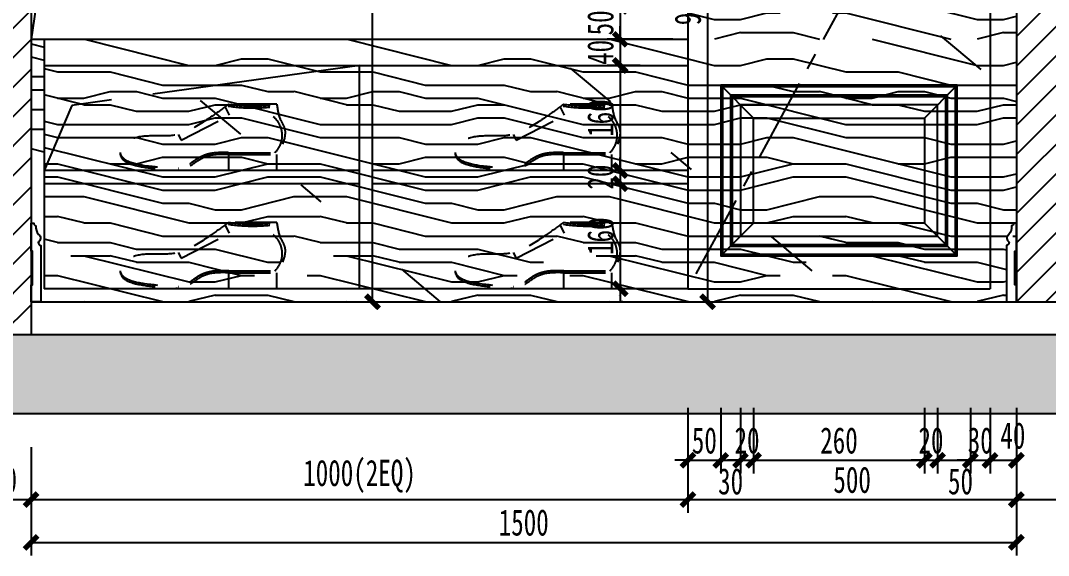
# Model space of a CAD drawing. Header units: millimetres. Extents: x 3111864 to 3154170, y -3068724 to -3044687.
# Drawn here: x 3129620 to 3131185, y -3051165 to -3050350 of the extents above; entities that cross this region are included whole.
import ezdxf

# ---------------------------------------------------------------- set-up
doc = ezdxf.new("R2010")
doc.units = ezdxf.units.MM
doc.header["$LTSCALE"] = 500
doc.header["$MEASUREMENT"] = 0
doc.header["$PDMODE"] = 2
doc.linetypes.add('CENTER', pattern=[50.8, 31.75, -6.35, 6.35, -6.35])
doc.linetypes.add('DASHED', pattern=[19.05, 12.7, -6.35])
doc.layers.get('0').update_dxf_attribs({"linetype": 'CONTINUOUS'})
doc.layers.get('DEFPOINTS').update_dxf_attribs({"linetype": 'CONTINUOUS'})
for name, color, linetype in [('A-土建墙（含管井、立管）', 6, 'CONTINUOUS'), ('D-节点尺寸', 5, 'CONTINUOUS'), ('E-立面填充', 250, 'CONTINUOUS'), ('E-立面活动家具', 22, 'DASHED'), ('E-立面轮廓线', 4, 'CONTINUOUS'), ('E-立面造型线', 3, 'CONTINUOUS'), ('W-尺寸', 5, 'CONTINUOUS')]:
    doc.layers.add(name, color=color, linetype=linetype)
doc.styles.add('DIM', font='SimSun.ttf', dxfattribs={"width": 0.7})
doc.dimstyles.new('11', dxfattribs={"dimtxt": 2, "dimasz": 1, "dimexe": 1, "dimexo": 1, "dimgap": 0.5, "dimtad": 1, "dimdec": 0, "dimzin": 0, "dimdsep": 46, "dimtxsty": 'DIM', "dimblk": 'ARCHTICK', "dimcen": 0, "dimclrd": 5, "dimclre": 5, "dimclrt": 35, "dimadec": 0, "dimazin": 0, "dimtfac": 0.5, "dimtdec": 0, "dimtix": 1, "dimtmove": 2, "dimatfit": 2, "dimldrblk": 'A', "dimfxl": 0, "dimtolj": 1, "dimtzin": 0, "dimlwd": -1, "dimlwe": -1, "dimarcsym": 0})
doc.dimstyles.new('20', dxfattribs={"dimscale": 20, "dimtxt": 2, "dimasz": 1, "dimexe": 1, "dimexo": 1, "dimgap": 0.5, "dimtad": 1, "dimdec": 0, "dimzin": 0, "dimdsep": 46, "dimtxsty": 'DIM', "dimblk": 'ARCHTICK', "dimcen": 0, "dimclrd": 5, "dimclre": 5, "dimclrt": 35, "dimadec": 0, "dimazin": 0, "dimtfac": 0.5, "dimtdec": 0, "dimtix": 1, "dimtmove": 2, "dimatfit": 2, "dimldrblk": 'A', "dimfxl": 0, "dimtolj": 1, "dimtzin": 0, "dimlwd": -1, "dimlwe": -1, "dimarcsym": 0})

# ---------------------------------------------------------------- blocks, each defined once
blk = doc.blocks.new('dfdfdhh')
at = {"layer": 'E-立面活动家具', "ltscale": 0.01}
for p, q in [((169384.3, -129033.6), (169310.8, -129033.6)), ((169311.2, -129107.5), (169381.3, -129107.6))]:
    blk.add_line(p, q, dxfattribs=at)
blk.add_lwpolyline([(169233.9, -129079.6), (169238.5, -129088.4), (169312.5, -129050.1), (169305.8, -129037.3)], dxfattribs=at)
blk.add_lwpolyline([(169311.1, -129134.7), (169311.1, -129110.4), (169384, -129110.4), (169384, -129134.7)], close=True, dxfattribs=at)
for centre, radius, start, end in [((169347.6, -128792), 247.3, 261.3395, 278.6605), ((169347.6, -128792), 244.3, 261.3395, 278.6605), ((169356, -129081.2), 36.6, 313.8118, 51.2985)]:
    blk.add_arc(centre, radius, start, end, dxfattribs=at)
for points, knots in [([(169310.8, -129033.6), (169302.5, -129039.8), (169289.9, -129049.3), (169264, -129066.7), (169226.1, -129088.4), (169182.4, -129077.9), (169156.9, -129089.6), (169148.5, -129095.2), (169146.7, -129102.1), (169142.5, -129124.1), (169194.2, -129132.1), (169222.6, -129133.5), (169234.9, -129134.2)], [0, 0, 0, 0, 31.711828, 48.79331, 96.806468, 160.998217, 174.056652, 183.591903, 190.509155, 195.275326, 250.828637, 292.604358, 292.604358, 292.604358, 292.604358]), ([(169384.3, -129033.6), (169385.5, -129042), (169387.4, -129055.2), (169397.9, -129071), (169396, -129090.9), (169388.6, -129102.9), (169384, -129110.4)], [0, 0, 0, 0, 25.789808, 40.639212, 56.626566, 83.82447, 83.82447, 83.82447, 83.82447]), ([(169145.8, -129108.1), (169148.7, -129122.2), (169195.1, -129129.2), (169222.4, -129130.6), (169234.6, -129131.3)], [199.373676, 199.373676, 199.373676, 199.373676, 250.828637, 292.604358, 292.604358, 292.604358, 292.604358]), ([(169311.2, -129107.5), (169308.5, -129107.4), (169305.9, -129107.4), (169298.3, -129107.3), (169293.5, -129107.4), (169286.3, -129108.2), (169284, -129108.6), (169279.6, -129109.6), (169277.5, -129110.1), (169273.5, -129111.5), (169271.6, -129112.3), (169264.7, -129115.7), (169260.1, -129118.8), (169254.6, -129122.8), (169253.6, -129123.6), (169251.6, -129125), (169250.7, -129125.7), (169248.7, -129127.1), (169247.7, -129127.7), (169245.9, -129128.7), (169245, -129129.1), (169243.4, -129129.8), (169242.7, -129130), (169241.2, -129130.4), (169240.4, -129130.6), (169238, -129130.9), (169236.3, -129131.1), (169234.6, -129131.3)], [0, 0, 0, 0, 7.954306, 7.954306, 22.333194, 22.333194, 29.512466, 29.512466, 35.781551, 35.781551, 42.050637, 42.050637, 58.414237, 58.414237, 62.14941, 62.14941, 65.884584, 65.884584, 69.784306, 69.784306, 73.180599, 73.180599, 75.971611, 75.971611, 78.762623, 78.762623, 84.07225, 84.07225, 84.07225, 84.07225]), ([(169311.1, -129110.4), (169299.3, -129110.1), (169279.7, -129109.6), (169258.9, -129122.8), (169246.3, -129133.1), (169238, -129133.9), (169234.9, -129134.2)], [0, 0, 0, 0, 35.415946, 58.703813, 74.57991, 84.07225, 84.07225, 84.07225, 84.07225])]:
    blk.add_open_spline(points, degree=3, knots=knots, dxfattribs=at)
blk = doc.blocks.new('_ArchTick')
at = {"color": 0, "linetype": 'ByBlock', "const_width": 0.4}
blk.add_lwpolyline([(-0.5, -0.5), (0.5, 0.5)], dxfattribs=at)
blk = doc.blocks.new('*D908')
at = {"layer": 'DEFPOINTS', "color": 0, "ltscale": 0.15}
for p in [(3131693.4, -3049058.5), (3131023, -3050758.5), (3131897.9, -3050758.5)]:
    blk.add_point(p, dxfattribs=at)
at = {"layer": 'W-尺寸', "color": 5, "ltscale": 0.15}
for p, q in [((3131817.9, -3049058.5), (3131917.9, -3049058.5)), ((3131897.9, -3049058.5), (3131897.9, -3050758.5)), ((3131817.9, -3050758.5), (3131917.9, -3050758.5))]:
    blk.add_line(p, q, dxfattribs=at)
at = {"layer": 'W-尺寸', "color": 5, "ltscale": 0.15, "xscale": 20, "yscale": 20, "zscale": 20}
for p, rotation in [((3131897.9, -3049058.5), 90), ((3131897.9, -3050758.5), 270)]:
    blk.add_blockref('_ArchTick', p, dxfattribs=dict(at, rotation=rotation))
at = {"layer": 'W-尺寸', "color": 35, "ltscale": 0.15, "insert": (3131867.9, -3049908.5), "char_height": 40, "attachment_point": 5, "rotation": 90, "style": 'DIM'}
blk.add_mtext('\\A1;1700', dxfattribs=at)
blk = doc.blocks.new('A')
for p, q in [((-1.435, 1.148), (-1.09, 1.437)), ((-1.435, 1.148), (-0.369, 0)), ((-1.09, 1.437), (0, 0)), ((-0.369, 0), (-2.127, 0)), ((-1.435, -1.148), (-0.369, 0)), ((-1.09, -1.437), (0, 0)), ((-1.435, -1.148), (-1.09, -1.437))]:
    blk.add_line(p, q)
for points in [[(-1.435, 1.148), (-1.09, 1.437), (-0.369, 0), (0, 0)], [(-1.435, -1.148), (-1.09, -1.437), (-0.369, 0), (0, 0)]]:
    blk.add_solid(points)
blk = doc.blocks.new('*D912')
at = {"layer": 'DEFPOINTS', "color": 0, "ltscale": 0.15}
for p in [(3129536.5, -3050489.9), (3129636.5, -3050489.9), (3129636.5, -3051079.9)]:
    blk.add_point(p, dxfattribs=at)
at = {"layer": 'W-尺寸', "color": 5, "ltscale": 0.15}
for p, q in [((3129536.5, -3050999.9), (3129536.5, -3051099.9)), ((3129636.5, -3050999.9), (3129636.5, -3051099.9)), ((3129536.5, -3051079.9), (3129636.5, -3051079.9))]:
    blk.add_line(p, q, dxfattribs=at)
at = {"layer": 'W-尺寸', "color": 5, "ltscale": 0.15, "xscale": 20, "yscale": 20, "zscale": 20, "rotation": 180}
blk.add_blockref('_ArchTick', (3129536.5, -3051079.9), dxfattribs=at)
at = {"layer": 'W-尺寸', "color": 5, "ltscale": 0.15, "xscale": 20, "yscale": 20, "zscale": 20}
blk.add_blockref('_ArchTick', (3129636.5, -3051079.9), dxfattribs=at)
at = {"layer": 'W-尺寸', "color": 35, "ltscale": 0.15, "insert": (3129586.5, -3051049.9), "char_height": 40, "attachment_point": 5, "style": 'DIM'}
blk.add_mtext('\\A1;100', dxfattribs=at)
blk = doc.blocks.new('*D913')
at = {"layer": 'DEFPOINTS', "color": 0, "ltscale": 0.15}
for p in [(3129636.5, -3050489.9), (3130636.5, -3050589.9), (3130636.5, -3051079.9)]:
    blk.add_point(p, dxfattribs=at)
at = {"layer": 'W-尺寸', "color": 5, "ltscale": 0.15}
for p, q in [((3129636.5, -3050999.9), (3129636.5, -3051099.9)), ((3130636.5, -3050999.9), (3130636.5, -3051099.9)), ((3129636.5, -3051079.9), (3130636.5, -3051079.9))]:
    blk.add_line(p, q, dxfattribs=at)
at = {"layer": 'W-尺寸', "color": 5, "ltscale": 0.15, "xscale": 20, "yscale": 20, "zscale": 20, "rotation": 180}
blk.add_blockref('_ArchTick', (3129636.5, -3051079.9), dxfattribs=at)
at = {"layer": 'W-尺寸', "color": 5, "ltscale": 0.15, "xscale": 20, "yscale": 20, "zscale": 20}
blk.add_blockref('_ArchTick', (3130636.5, -3051079.9), dxfattribs=at)
at = {"layer": 'W-尺寸', "color": 35, "ltscale": 0.15, "insert": (3130136.5, -3051044.5), "char_height": 40, "attachment_point": 5, "style": 'DIM'}
blk.add_mtext('\\A1;1000(2EQ)', dxfattribs=at)
blk = doc.blocks.new('*D914')
at = {"layer": 'DEFPOINTS', "color": 0, "ltscale": 0.15}
for p in [(3131136.5, -3050489.9), (3130636.5, -3050589.9), (3131136.5, -3051079.9)]:
    blk.add_point(p, dxfattribs=at)
at = {"layer": 'W-尺寸', "color": 5, "ltscale": 0.15}
for p, q in [((3130636.5, -3050999.9), (3130636.5, -3051099.9)), ((3131136.5, -3050999.9), (3131136.5, -3051099.9)), ((3130636.5, -3051079.9), (3131136.5, -3051079.9))]:
    blk.add_line(p, q, dxfattribs=at)
at = {"layer": 'W-尺寸', "color": 5, "ltscale": 0.15, "xscale": 20, "yscale": 20, "zscale": 20, "rotation": 180}
blk.add_blockref('_ArchTick', (3130636.5, -3051079.9), dxfattribs=at)
at = {"layer": 'W-尺寸', "color": 5, "ltscale": 0.15, "xscale": 20, "yscale": 20, "zscale": 20}
blk.add_blockref('_ArchTick', (3131136.5, -3051079.9), dxfattribs=at)
at = {"layer": 'W-尺寸', "color": 35, "ltscale": 0.15, "insert": (3130886.5, -3051049.9), "char_height": 40, "attachment_point": 5, "style": 'DIM'}
blk.add_mtext('\\A1;500', dxfattribs=at)
blk = doc.blocks.new('*D915')
at = {"layer": 'DEFPOINTS', "color": 0, "ltscale": 0.15}
for p in [(3131136.5, -3050489.9), (3131536.5, -3050609.9), (3131536.5, -3051079.9)]:
    blk.add_point(p, dxfattribs=at)
at = {"layer": 'W-尺寸', "color": 5, "ltscale": 0.15}
for p, q in [((3131136.5, -3050999.9), (3131136.5, -3051099.9)), ((3131536.5, -3050999.9), (3131536.5, -3051099.9)), ((3131136.5, -3051079.9), (3131536.5, -3051079.9))]:
    blk.add_line(p, q, dxfattribs=at)
at = {"layer": 'W-尺寸', "color": 5, "ltscale": 0.15, "xscale": 20, "yscale": 20, "zscale": 20, "rotation": 180}
blk.add_blockref('_ArchTick', (3131136.5, -3051079.9), dxfattribs=at)
at = {"layer": 'W-尺寸', "color": 5, "ltscale": 0.15, "xscale": 20, "yscale": 20, "zscale": 20}
blk.add_blockref('_ArchTick', (3131536.5, -3051079.9), dxfattribs=at)
at = {"layer": 'W-尺寸', "color": 35, "ltscale": 0.15, "insert": (3131336.5, -3051049.9), "char_height": 40, "attachment_point": 5, "style": 'DIM'}
blk.add_mtext('\\A1;400', dxfattribs=at)
blk = doc.blocks.new('*D917')
at = {"layer": 'DEFPOINTS', "color": 0, "ltscale": 0.15}
for p in [(3129636.5, -3051072.6), (3131136.5, -3051072.6), (3131136.5, -3051145)]:
    blk.add_point(p, dxfattribs=at)
at = {"layer": 'W-尺寸', "color": 5, "ltscale": 0.15}
for p, q in [((3129636.5, -3051092.6), (3129636.5, -3051165)), ((3131136.5, -3051092.6), (3131136.5, -3051165)), ((3129636.5, -3051145), (3131136.5, -3051145))]:
    blk.add_line(p, q, dxfattribs=at)
at = {"layer": 'W-尺寸', "color": 5, "ltscale": 0.15, "xscale": 20, "yscale": 20, "zscale": 20, "rotation": 180}
blk.add_blockref('_ArchTick', (3129636.5, -3051145), dxfattribs=at)
at = {"layer": 'W-尺寸', "color": 5, "ltscale": 0.15, "xscale": 20, "yscale": 20, "zscale": 20}
blk.add_blockref('_ArchTick', (3131136.5, -3051145), dxfattribs=at)
at = {"layer": 'W-尺寸', "color": 35, "ltscale": 0.15, "insert": (3130386.5, -3051115), "char_height": 40, "attachment_point": 5, "style": 'DIM'}
blk.add_mtext('\\A1;1500', dxfattribs=at)
blk = doc.blocks.new('*D991')
at = {"layer": 'D-节点尺寸', "color": 5, "ltscale": 0.15}
for p, q in [((3130533.4, -3050328.5), (3130533.4, -3050308.5)), ((3130613.4, -3050328.5), (3130513.4, -3050328.5)), ((3130533.4, -3050328.5), (3130533.4, -3050378.5)), ((3130613.4, -3050378.5), (3130513.4, -3050378.5)), ((3130533.4, -3050378.5), (3130533.4, -3050398.5))]:
    blk.add_line(p, q, dxfattribs=at)
at = {"layer": 'DEFPOINTS', "color": 0, "ltscale": 0.15}
for p in [(3130686.5, -3050328.5), (3130533.4, -3050378.5), (3130636.5, -3050378.5)]:
    blk.add_point(p, dxfattribs=at)
at = {"layer": 'D-节点尺寸', "color": 5, "ltscale": 0.15, "xscale": 20, "yscale": 20, "zscale": 20}
for p, rotation in [((3130533.4, -3050328.5), 270), ((3130533.4, -3050378.5), 90)]:
    blk.add_blockref('_ArchTick', p, dxfattribs=dict(at, rotation=rotation))
at = {"layer": 'D-节点尺寸', "color": 35, "ltscale": 0.15, "insert": (3130503.4, -3050353.5), "char_height": 40, "attachment_point": 5, "rotation": 90, "style": 'DIM'}
blk.add_mtext('\\A1;50', dxfattribs=at)
blk = doc.blocks.new('*D919')
at = {"layer": 'D-节点尺寸', "color": 5, "ltscale": 0.15}
for p, q in [((3130996.5, -3050940), (3130996.5, -3051040)), ((3131016.5, -3050940), (3131016.5, -3051040)), ((3130996.5, -3051020), (3130976.5, -3051020)), ((3130996.5, -3051020), (3131016.5, -3051020)), ((3131016.5, -3051020), (3131036.5, -3051020))]:
    blk.add_line(p, q, dxfattribs=at)
at = {"layer": 'DEFPOINTS', "color": 0, "ltscale": 0.15}
for p in [(3130996.5, -3050685.5), (3131016.5, -3050705.5), (3131016.5, -3051020)]:
    blk.add_point(p, dxfattribs=at)
at = {"layer": 'D-节点尺寸', "color": 5, "ltscale": 0.15, "xscale": 20, "yscale": 20, "zscale": 20}
blk.add_blockref('_ArchTick', (3130996.5, -3051020), dxfattribs=at)
at = {"layer": 'D-节点尺寸', "color": 5, "ltscale": 0.15, "xscale": 20, "yscale": 20, "zscale": 20, "rotation": 180}
blk.add_blockref('_ArchTick', (3131016.5, -3051020), dxfattribs=at)
at = {"layer": 'D-节点尺寸', "color": 35, "ltscale": 0.15, "insert": (3131006.5, -3050990), "char_height": 40, "attachment_point": 5, "style": 'DIM'}
blk.add_mtext('\\A1;20', dxfattribs=at)
blk = doc.blocks.new('*D920')
at = {"layer": 'D-节点尺寸', "color": 5, "ltscale": 0.15}
for p, q in [((3131016.5, -3050940), (3131016.5, -3051040)), ((3131066.5, -3050940), (3131066.5, -3051040)), ((3131016.5, -3051020), (3131066.5, -3051020))]:
    blk.add_line(p, q, dxfattribs=at)
at = {"layer": 'DEFPOINTS', "color": 0, "ltscale": 0.15}
for p in [(3131016.5, -3050705.5), (3131066.5, -3050735.5), (3131066.5, -3051020)]:
    blk.add_point(p, dxfattribs=at)
at = {"layer": 'D-节点尺寸', "color": 5, "ltscale": 0.15, "xscale": 20, "yscale": 20, "zscale": 20, "rotation": 180}
blk.add_blockref('_ArchTick', (3131016.5, -3051020), dxfattribs=at)
at = {"layer": 'D-节点尺寸', "color": 5, "ltscale": 0.15, "xscale": 20, "yscale": 20, "zscale": 20}
blk.add_blockref('_ArchTick', (3131066.5, -3051020), dxfattribs=at)
at = {"layer": 'D-节点尺寸', "color": 35, "ltscale": 0.15, "insert": (3131051.5, -3051052.2), "char_height": 40, "attachment_point": 5, "style": 'DIM'}
blk.add_mtext('\\A1;50', dxfattribs=at)
blk = doc.blocks.new('*D921')
at = {"layer": 'D-节点尺寸', "color": 5, "ltscale": 0.15}
for p, q in [((3131066.5, -3050940), (3131066.5, -3051040)), ((3131096.5, -3050940), (3131096.5, -3051040)), ((3131066.5, -3051020), (3131046.5, -3051020)), ((3131066.5, -3051020), (3131096.5, -3051020)), ((3131096.5, -3051020), (3131116.5, -3051020))]:
    blk.add_line(p, q, dxfattribs=at)
at = {"layer": 'DEFPOINTS', "color": 0, "ltscale": 0.15}
for p in [(3131066.5, -3050708.5), (3131096.5, -3050758.5), (3131096.5, -3051020)]:
    blk.add_point(p, dxfattribs=at)
at = {"layer": 'D-节点尺寸', "color": 5, "ltscale": 0.15, "xscale": 20, "yscale": 20, "zscale": 20}
blk.add_blockref('_ArchTick', (3131066.5, -3051020), dxfattribs=at)
at = {"layer": 'D-节点尺寸', "color": 5, "ltscale": 0.15, "xscale": 20, "yscale": 20, "zscale": 20, "rotation": 180}
blk.add_blockref('_ArchTick', (3131096.5, -3051020), dxfattribs=at)
at = {"layer": 'D-节点尺寸', "color": 35, "ltscale": 0.15, "insert": (3131081.5, -3050990), "char_height": 40, "attachment_point": 5, "style": 'DIM'}
blk.add_mtext('\\A1;30', dxfattribs=at)
blk = doc.blocks.new('*D922')
at = {"layer": 'D-节点尺寸', "color": 5, "ltscale": 0.15}
for p, q in [((3131096.5, -3050940), (3131096.5, -3051040)), ((3131136.5, -3050940), (3131136.5, -3051040)), ((3131096.5, -3051020), (3131136.5, -3051020))]:
    blk.add_line(p, q, dxfattribs=at)
at = {"layer": 'DEFPOINTS', "color": 0, "ltscale": 0.15}
for p in [(3131136.5, -3050685.5), (3131096.5, -3050758.5), (3131136.5, -3051020)]:
    blk.add_point(p, dxfattribs=at)
at = {"layer": 'D-节点尺寸', "color": 5, "ltscale": 0.15, "xscale": 20, "yscale": 20, "zscale": 20, "rotation": 180}
blk.add_blockref('_ArchTick', (3131096.5, -3051020), dxfattribs=at)
at = {"layer": 'D-节点尺寸', "color": 5, "ltscale": 0.15, "xscale": 20, "yscale": 20, "zscale": 20}
blk.add_blockref('_ArchTick', (3131136.5, -3051020), dxfattribs=at)
at = {"layer": 'D-节点尺寸', "color": 35, "ltscale": 0.15, "insert": (3131131.2, -3050982.5), "char_height": 40, "attachment_point": 5, "style": 'DIM'}
blk.add_mtext('\\A1;40', dxfattribs=at)
blk = doc.blocks.new('*D1048')
at = {"layer": 'D-节点尺寸', "color": 5, "ltscale": 0.15}
for p, q in [((3130533.4, -3050378.5), (3130533.4, -3050358.5)), ((3130563.6, -3050378.5), (3130513.4, -3050378.5)), ((3130533.4, -3050378.5), (3130533.4, -3050418.5)), ((3130563.6, -3050418.5), (3130513.4, -3050418.5)), ((3130533.4, -3050418.5), (3130533.4, -3050438.5))]:
    blk.add_line(p, q, dxfattribs=at)
at = {"layer": 'DEFPOINTS', "color": 0, "ltscale": 0.15}
for p in [(3130583.6, -3050378.5), (3130533.4, -3050418.5), (3130583.6, -3050418.5)]:
    blk.add_point(p, dxfattribs=at)
at = {"layer": 'D-节点尺寸', "color": 5, "ltscale": 0.15, "xscale": 20, "yscale": 20, "zscale": 20}
for p, rotation in [((3130533.4, -3050378.5), 270), ((3130533.4, -3050418.5), 90)]:
    blk.add_blockref('_ArchTick', p, dxfattribs=dict(at, rotation=rotation))
at = {"layer": 'D-节点尺寸', "color": 35, "ltscale": 0.15, "insert": (3130503.4, -3050398.5), "char_height": 40, "attachment_point": 5, "rotation": 90, "style": 'DIM'}
blk.add_mtext('\\A1;40', dxfattribs=at)
blk = doc.blocks.new('*D1049')
at = {"layer": 'D-节点尺寸', "color": 5, "ltscale": 0.15}
for p, q in [((3130563.6, -3050418.5), (3130513.4, -3050418.5)), ((3130533.4, -3050418.5), (3130533.4, -3050578.5)), ((3130578.3, -3050578.5), (3130513.4, -3050578.5))]:
    blk.add_line(p, q, dxfattribs=at)
at = {"layer": 'DEFPOINTS', "color": 0, "ltscale": 0.15}
for p in [(3130583.6, -3050418.5), (3130533.4, -3050578.5), (3130598.3, -3050578.5)]:
    blk.add_point(p, dxfattribs=at)
at = {"layer": 'D-节点尺寸', "color": 5, "ltscale": 0.15, "xscale": 20, "yscale": 20, "zscale": 20}
for p, rotation in [((3130533.4, -3050418.5), 90), ((3130533.4, -3050578.5), 270)]:
    blk.add_blockref('_ArchTick', p, dxfattribs=dict(at, rotation=rotation))
at = {"layer": 'D-节点尺寸', "color": 35, "ltscale": 0.15, "insert": (3130503.4, -3050498.5), "char_height": 40, "attachment_point": 5, "rotation": 90, "style": 'DIM'}
blk.add_mtext('\\A1;160', dxfattribs=at)
blk = doc.blocks.new('*D1050')
at = {"layer": 'D-节点尺寸', "color": 5, "ltscale": 0.15}
for p, q in [((3130533.4, -3050578.5), (3130533.4, -3050558.5)), ((3130578.3, -3050578.5), (3130513.4, -3050578.5)), ((3130533.4, -3050578.5), (3130533.4, -3050598.5)), ((3130573.1, -3050598.5), (3130513.4, -3050598.5)), ((3130533.4, -3050598.5), (3130533.4, -3050618.5))]:
    blk.add_line(p, q, dxfattribs=at)
at = {"layer": 'DEFPOINTS', "color": 0, "ltscale": 0.15}
for p in [(3130598.3, -3050578.5), (3130533.4, -3050598.5), (3130593.1, -3050598.5)]:
    blk.add_point(p, dxfattribs=at)
at = {"layer": 'D-节点尺寸', "color": 5, "ltscale": 0.15, "xscale": 20, "yscale": 20, "zscale": 20}
for p, rotation in [((3130533.4, -3050578.5), 270), ((3130533.4, -3050598.5), 90)]:
    blk.add_blockref('_ArchTick', p, dxfattribs=dict(at, rotation=rotation))
at = {"layer": 'D-节点尺寸', "color": 35, "ltscale": 0.15, "insert": (3130503.4, -3050588.5), "char_height": 40, "attachment_point": 5, "rotation": 90, "style": 'DIM'}
blk.add_mtext('\\A1;20', dxfattribs=at)
blk = doc.blocks.new('*D1051')
at = {"layer": 'D-节点尺寸', "color": 5, "ltscale": 0.15}
for p, q in [((3130573.1, -3050598.5), (3130513.4, -3050598.5)), ((3130533.4, -3050598.5), (3130533.4, -3050758.5)), ((3130574, -3050758.5), (3130513.4, -3050758.5))]:
    blk.add_line(p, q, dxfattribs=at)
at = {"layer": 'DEFPOINTS', "color": 0, "ltscale": 0.15}
for p in [(3130593.1, -3050598.5), (3130533.4, -3050758.5), (3130594, -3050758.5)]:
    blk.add_point(p, dxfattribs=at)
at = {"layer": 'D-节点尺寸', "color": 5, "ltscale": 0.15, "xscale": 20, "yscale": 20, "zscale": 20}
for p, rotation in [((3130533.4, -3050598.5), 90), ((3130533.4, -3050758.5), 270)]:
    blk.add_blockref('_ArchTick', p, dxfattribs=dict(at, rotation=rotation))
at = {"layer": 'D-节点尺寸', "color": 35, "ltscale": 0.15, "insert": (3130503.4, -3050678.5), "char_height": 40, "attachment_point": 5, "rotation": 90, "style": 'DIM'}
blk.add_mtext('\\A1;160', dxfattribs=at)
blk = doc.blocks.new('*D1052')
at = {"color": 5, "ltscale": 0.05}
for p, q in [((3130537.4, -3050758.5), (3130532.4, -3050758.5)), ((3130533.4, -3050758.5), (3130533.4, -3050778.5)), ((3130537.4, -3050778.5), (3130532.4, -3050778.5))]:
    blk.add_line(p, q, dxfattribs=at)
at = {"layer": 'DEFPOINTS', "color": 0, "ltscale": 0.05}
for p in [(3130594, -3050758.5), (3130533.4, -3050778.5), (3130586.5, -3050778.5)]:
    blk.add_point(p, dxfattribs=at)
at = {"color": 5, "ltscale": 0.05}
for p, rotation in [((3130533.4, -3050758.5), 90), ((3130533.4, -3050778.5), 270)]:
    blk.add_blockref('_ArchTick', p, dxfattribs=dict(at, rotation=rotation))
at = {"color": 35, "ltscale": 0.05, "insert": (3130531.9, -3050768.5), "char_height": 2, "attachment_point": 5, "rotation": 90, "style": 'DIM'}
blk.add_mtext('\\A1;20', dxfattribs=at)
blk = doc.blocks.new('*D1054')
at = {"layer": 'D-节点尺寸', "color": 5, "ltscale": 0.15}
for p, q in [((3130666.5, -3049878.5), (3130686.5, -3049878.5)), ((3130666.5, -3049878.5), (3130666.5, -3050778.5)), ((3130666.5, -3050778.5), (3130686.5, -3050778.5))]:
    blk.add_line(p, q, dxfattribs=at)
at = {"layer": 'DEFPOINTS', "color": 0, "ltscale": 0.15}
for p in [(3130660.7, -3049878.5), (3130660.7, -3050778.5), (3130666.5, -3050778.5)]:
    blk.add_point(p, dxfattribs=at)
at = {"layer": 'D-节点尺寸', "color": 5, "ltscale": 0.15, "xscale": 20, "yscale": 20, "zscale": 20}
for p, rotation in [((3130666.5, -3049878.5), 90), ((3130666.5, -3050778.5), 270)]:
    blk.add_blockref('_ArchTick', p, dxfattribs=dict(at, rotation=rotation))
at = {"layer": 'D-节点尺寸', "color": 35, "ltscale": 0.15, "insert": (3130636.5, -3050328.5), "char_height": 40, "attachment_point": 5, "rotation": 90, "style": 'DIM'}
blk.add_mtext('\\A1;900', dxfattribs=at)
blk = doc.blocks.new('*D1055')
at = {"layer": 'DEFPOINTS', "color": 0, "ltscale": 0.15}
for p in [(3131023, -3050758.5), (3131023, -3050778.5), (3131897.9, -3050778.5)]:
    blk.add_point(p, dxfattribs=at)
at = {"layer": 'W-尺寸', "color": 5, "ltscale": 0.15}
for p, q in [((3131897.9, -3050758.5), (3131897.9, -3050738.5)), ((3131817.9, -3050758.5), (3131917.9, -3050758.5)), ((3131897.9, -3050758.5), (3131897.9, -3050778.5)), ((3131817.9, -3050778.5), (3131917.9, -3050778.5)), ((3131897.9, -3050778.5), (3131897.9, -3050798.5))]:
    blk.add_line(p, q, dxfattribs=at)
at = {"layer": 'W-尺寸', "color": 5, "ltscale": 0.15, "xscale": 20, "yscale": 20, "zscale": 20}
for p, rotation in [((3131897.9, -3050758.5), 270), ((3131897.9, -3050778.5), 90)]:
    blk.add_blockref('_ArchTick', p, dxfattribs=dict(at, rotation=rotation))
at = {"layer": 'W-尺寸', "color": 35, "ltscale": 0.15, "insert": (3131867.9, -3050768.5), "char_height": 40, "attachment_point": 5, "rotation": 90, "style": 'DIM'}
blk.add_mtext('\\A1;20', dxfattribs=at)
blk = doc.blocks.new('*D1083')
at = {"layer": 'DEFPOINTS', "color": 0, "ltscale": 100}
for p in [(3130636.5, -3050637.8), (3130686.5, -3050637.8), (3130686.5, -3051020)]:
    blk.add_point(p, dxfattribs=at)
at = {"layer": 'W-尺寸', "color": 5, "ltscale": 100}
for p, q in [((3130636.5, -3050940), (3130636.5, -3051040)), ((3130686.5, -3050940), (3130686.5, -3051040)), ((3130636.5, -3051020), (3130616.5, -3051020)), ((3130636.5, -3051020), (3130686.5, -3051020)), ((3130686.5, -3051020), (3130706.5, -3051020))]:
    blk.add_line(p, q, dxfattribs=at)
at = {"layer": 'W-尺寸', "color": 5, "ltscale": 100, "xscale": 20, "yscale": 20, "zscale": 20}
blk.add_blockref('_ArchTick', (3130636.5, -3051020), dxfattribs=at)
at = {"layer": 'W-尺寸', "color": 5, "ltscale": 100, "xscale": 20, "yscale": 20, "zscale": 20, "rotation": 180}
blk.add_blockref('_ArchTick', (3130686.5, -3051020), dxfattribs=at)
at = {"layer": 'W-尺寸', "color": 35, "ltscale": 100, "insert": (3130661.5, -3050990), "char_height": 40, "attachment_point": 5, "style": 'DIM'}
blk.add_mtext('\\A1;50', dxfattribs=at)
blk = doc.blocks.new('*D1084')
at = {"layer": 'DEFPOINTS', "color": 0, "ltscale": 100}
for p in [(3130716.5, -3050627.2), (3130686.5, -3050637.8), (3130716.5, -3051020)]:
    blk.add_point(p, dxfattribs=at)
at = {"layer": 'W-尺寸', "color": 5, "ltscale": 100}
for p, q in [((3130686.5, -3050940), (3130686.5, -3051040)), ((3130716.5, -3050940), (3130716.5, -3051040)), ((3130686.5, -3051020), (3130716.5, -3051020))]:
    blk.add_line(p, q, dxfattribs=at)
at = {"layer": 'W-尺寸', "color": 5, "ltscale": 100, "xscale": 20, "yscale": 20, "zscale": 20, "rotation": 180}
blk.add_blockref('_ArchTick', (3130686.5, -3051020), dxfattribs=at)
at = {"layer": 'W-尺寸', "color": 5, "ltscale": 100, "xscale": 20, "yscale": 20, "zscale": 20}
blk.add_blockref('_ArchTick', (3130716.5, -3051020), dxfattribs=at)
at = {"layer": 'W-尺寸', "color": 35, "ltscale": 100, "insert": (3130701.5, -3051052.3), "char_height": 40, "attachment_point": 5, "style": 'DIM'}
blk.add_mtext('\\A1;30', dxfattribs=at)
blk = doc.blocks.new('*D1085')
at = {"layer": 'DEFPOINTS', "color": 0, "ltscale": 100}
for p in [(3130716.5, -3050627.2), (3130736.5, -3050627.2), (3130736.5, -3051020)]:
    blk.add_point(p, dxfattribs=at)
at = {"layer": 'W-尺寸', "color": 5, "ltscale": 100}
for p, q in [((3130716.5, -3050940), (3130716.5, -3051040)), ((3130736.5, -3050940), (3130736.5, -3051040)), ((3130716.5, -3051020), (3130696.5, -3051020)), ((3130716.5, -3051020), (3130736.5, -3051020)), ((3130736.5, -3051020), (3130756.5, -3051020))]:
    blk.add_line(p, q, dxfattribs=at)
at = {"layer": 'W-尺寸', "color": 5, "ltscale": 100, "xscale": 20, "yscale": 20, "zscale": 20}
blk.add_blockref('_ArchTick', (3130716.5, -3051020), dxfattribs=at)
at = {"layer": 'W-尺寸', "color": 5, "ltscale": 100, "xscale": 20, "yscale": 20, "zscale": 20, "rotation": 180}
blk.add_blockref('_ArchTick', (3130736.5, -3051020), dxfattribs=at)
at = {"layer": 'W-尺寸', "color": 35, "ltscale": 100, "insert": (3130726.5, -3050990), "char_height": 40, "attachment_point": 5, "style": 'DIM'}
blk.add_mtext('\\A1;20', dxfattribs=at)
blk = doc.blocks.new('*D1086')
at = {"layer": 'DEFPOINTS', "color": 0, "ltscale": 100}
for p in [(3130736.5, -3050627.2), (3130996.5, -3050627.2), (3130996.5, -3051020)]:
    blk.add_point(p, dxfattribs=at)
at = {"layer": 'W-尺寸', "color": 5, "ltscale": 100}
for p, q in [((3130736.5, -3050940), (3130736.5, -3051040)), ((3130996.5, -3050940), (3130996.5, -3051040)), ((3130736.5, -3051020), (3130996.5, -3051020))]:
    blk.add_line(p, q, dxfattribs=at)
at = {"layer": 'W-尺寸', "color": 5, "ltscale": 100, "xscale": 20, "yscale": 20, "zscale": 20, "rotation": 180}
blk.add_blockref('_ArchTick', (3130736.5, -3051020), dxfattribs=at)
at = {"layer": 'W-尺寸', "color": 5, "ltscale": 100, "xscale": 20, "yscale": 20, "zscale": 20}
blk.add_blockref('_ArchTick', (3130996.5, -3051020), dxfattribs=at)
at = {"layer": 'W-尺寸', "color": 35, "ltscale": 100, "insert": (3130866.5, -3050990), "char_height": 40, "attachment_point": 5, "style": 'DIM'}
blk.add_mtext('\\A1;260', dxfattribs=at)
blk = doc.blocks.new('*D1480')
at = {"layer": 'D-节点尺寸', "color": 5, "ltscale": 0.15}
for p, q in [((3130076.3, -3048928.5), (3130176.3, -3048928.5)), ((3130156.3, -3050778.5), (3130156.3, -3048928.5)), ((3130076.3, -3050778.5), (3130176.3, -3050778.5))]:
    blk.add_line(p, q, dxfattribs=at)
at = {"layer": 'DEFPOINTS', "color": 0, "ltscale": 0.15}
for p in [(3130033.6, -3048928.5), (3130156.3, -3048928.5), (3130043.6, -3050778.5)]:
    blk.add_point(p, dxfattribs=at)
at = {"layer": 'D-节点尺寸', "color": 5, "ltscale": 0.15, "xscale": 20, "yscale": 20, "zscale": 20}
for p, rotation in [((3130156.3, -3048928.5), 90), ((3130156.3, -3050778.5), 270)]:
    blk.add_blockref('_ArchTick', p, dxfattribs=dict(at, rotation=rotation))
at = {"layer": 'D-节点尺寸', "color": 35, "ltscale": 0.15, "insert": (3130126.3, -3049853.5), "char_height": 40, "attachment_point": 5, "rotation": 90, "style": 'DIM'}
blk.add_mtext('\\A1;1850', dxfattribs=at)

msp = doc.modelspace()

# ---------------------------------------------------------------- hatches: boundary and pattern name
at = {"layer": 'E-立面填充', "ltscale": 0.15}
h = msp.add_hatch(dxfattribs=at)
h.set_pattern_fill('ANSI31', color=8, scale=10, style=0)
h.set_pattern_definition([(45, (3129536.492, -3050658.547), (-22.45064, 22.45064), [])])
h.paths.add_polyline_path([(3129636.492, -3050828.548), (3129636.492, -3048328.548), (3129536.492, -3048328.548), (3129536.492, -3050828.548)])
h = msp.add_hatch(dxfattribs=at)
h.set_pattern_fill('ANSI31', color=8, scale=10, style=0)
h.set_pattern_definition([(45, (3131136.492, -3050778.548), (-22.45064, 22.45064), [])])
h.paths.add_polyline_path([(3131136.492, -3048328.548), (3131136.492, -3050778.548), (3131536.492, -3050778.548), (3131536.492, -3048328.548)])
h = msp.add_hatch(dxfattribs=at)
h.set_pattern_fill('PANEL', color=256, scale=400, style=0, pattern_type=2)
h.set_pattern_definition([(320, (3129636.5, -3050778.55), (257.115, 306.42), [80, -120, 40, -160]), (0, (3129916.5, -3050768.55), (0, 400), [80, -320]), (0, (3129876.5, -3050748.55), (0, 400), [40, -360]), (0, (3129656.5, -3050738.55), (0, 400), [20, -280, 20, -80]), (0, (3129796.5, -3050718.55), (0, 400), [80, -120, 20, -180]), (0, (3129696.5, -3050708.55), (0, 400), [60, -340]), (0, (3129796.5, -3050698.55), (0, 400), [120, -280]), (0, (3129676.5, -3050688.55), (0, 400), [80, -320]), (0, (3129836.5, -3050678.55), (0, 400), [200, -200]), (0, (3129716.5, -3050658.55), (0, 400), [40, -120, 80, -160]), (0, (3129996.5, -3050648.55), (0, 400), [80, -320]), (0, (3129916.5, -3050638.55), (0, 400), [40, -360]), (0, (3129836.5, -3050628.55), (0, 400), [40, -360]), (0, (3129636.5, -3050618.55), (0, 400), [80, -320]), (0, (3129836.5, -3050608.55), (0, 400), [80, -320]), (0, (3129836.5, -3050588.55), (0, 400), [80, -80, 80, -160]), (0, (3129756.5, -3050568.55), (0, 400), [40, -200, 80, -80]), (0, (3129836.5, -3050558.55), (0, 400), [120, -280]), (0, (3129836.5, -3050538.55), (0, 400), [80, -320]), (0, (3129676.5, -3050528.55), (0, 400), [120, -160, 40, -80]), (0, (3129676.5, -3050508.55), (0, 400), [200, -200]), (0, (3129916.5, -3050498.55), (0, 400), [40, -360]), (0, (3129796.5, -3050488.55), (0, 400), [80, -320]), (0, (3129716.5, -3050478.55), (0, 400), [40, -160, 40, -160]), (0, (3129676.5, -3050468.55), (0, 400), [40, -120, 80, -160]), (0, (3129756.5, -3050458.55), (0, 400), [40, -200, 40, -120]), (0, (3129836.5, -3050448.55), (0, 400), [120, -280]), (0, (3129676.5, -3050428.55), (0, 400), [80, -320]), (0, (3129876.5, -3050418.55), (0, 400), [40, -360]), (0, (3129956.5, -3050408.55), (0, 400), [40, -360]), (14.0362, (3129916.49, -3050748.55), (400, -1e-08), [41.2, -1608.042]), (14.0362, (3129956.49, -3050658.55), (400, -1e-08), [41.2, -1608.042]), (14.0362, (3129916.49, -3050418.55), (400, -1e-08), [41.2, -1608.042]), (14.0362, (3129796.49, -3050568.55), (400, -1e-08), [41.2, -1608.042]), (14.0362, (3129876.49, -3050508.55), (400, -1e-08), [41.2, -1608.042]), (14.0362, (3129916.49, -3050538.55), (400, -1e-08), [41.2, -1608.042]), (14.0362, (3129716.49, -3050468.55), (400, -1e-08), [41.2, -1608.042]), (14.0362, (3129876.49, -3050488.55), (400, -1e-08), [41.2, -1608.042]), (14.0362, (3129956.49, -3050638.55), (400, -1e-08), [82.4, -1566.842]), (14.0362, (3129916.49, -3050608.55), (400, -1e-08), [82.4, -1566.842]), (14.0362, (3129916.49, -3050588.55), (400, -1e-08), [82.4, -1566.842]), (165.9638, (3129796.49, -3050718.55), (-400, -1e-08), [41.2, -82.4, 41.2, -1484.442]), (165.9638, (3129716.49, -3050658.55), (-400, -1e-08), [41.2, -1608.042]), (165.9638, (3129716.49, -3050478.55), (-400, -1e-08), [82.4, -1566.842]), (194.0362, (3129916.49, -3050768.55), (-400, 1e-08), [41.2, -1608.042]), (345.9638, (3129996.49, -3050768.55), (400, 1e-08), [41.2, -1608.042]), (345.9638, (3129876.49, -3050628.55), (400, 1e-08), [41.2, -1608.042]), (345.9638, (3129956.49, -3050558.55), (400, 1e-08), [41.2, -1608.042]), (345.9638, (3129796.49, -3050528.55), (400, 1e-08), [41.2, -1608.042]), (345.9638, (3129756.49, -3050478.55), (400, 1e-08), [41.2, -1608.042]), (345.9638, (3129796.49, -3050458.55), (400, 1e-08), [41.2, -1608.042]), (345.9638, (3129796.49, -3050528.55), (400, 1e-08), [41.2, -1608.042]), (345.9638, (3129916.49, -3050468.55), (400, 1e-08), [164.8, -1484.442]), (345.9638, (3129676.49, -3050738.55), (400, 1e-08), [164.8, -1484.442]), (345.9638, (3129716.49, -3050708.55), (400, 1e-08), [164.8, -1484.442]), (345.9638, (3129756.49, -3050688.55), (400, 1e-08), [41.2, -82.4, 82.4, -1443.242]), (345.9638, (3129756.49, -3050658.55), (400, 1e-08), [82.4, -82.4, 82.4, -1402.042]), (345.9638, (3129716.49, -3050618.55), (400, 1e-08), [164.8, -1484.442]), (345.9638, (3129676.49, -3050588.55), (400, 1e-08), [164.8, -1484.442]), (345.9638, (3129676.49, -3050568.55), (400, 1e-08), [164.8, -1484.442]), (345.9638, (3129956.49, -3050448.55), (400, 1e-08), [41.2, -1608.042]), (345.964, (3129996.49, -3050408.55), (400, 8e-05), [82.4, -1566.842]), (345.9638, (3129756.49, -3050428.55), (400, 8e-05), [82.4, -1566.842]), (345.9638, (3129716.49, -3050778.55), (400, 7e-06), [164.8, -1484.442]), (345.9638, (3129956.49, -3050498.55), (400, 7e-06), [123.6, -1525.642]), (345.9638, (3129996.49, -3050528.55), (400, 7e-06), [247.2, -1402.042])])
h.paths.add_polyline_path([(3130636.492, -3050378.548), (3129656.288, -3050378.548), (3129656.288, -3050778.548), (3130636.492, -3050778.548)])
h.paths.add_polyline_path([(3129636.492, -3048928.548), (3130636.492, -3048928.548), (3130636.492, -3049061.048), (3131136.492, -3049060.879), (3131136.492, -3048408.548), (3129636.492, -3048408.548)])
edge = h.paths.add_edge_path()
edge.add_line((3131134.349, -3050752.833), (3131136.492, -3050752.833))
edge.add_line((3131136.492, -3050752.833), (3131136.492, -3049058.548))
edge.add_line((3131136.492, -3049058.548), (3130636.492, -3049058.548))
edge.add_line((3130636.492, -3049058.548), (3130636.492, -3050778.548))
edge.add_line((3130636.492, -3050778.548), (3131121.492, -3050778.548))
edge.add_line((3131121.492, -3050778.548), (3131121.492, -3050692.833))
edge.add_arc((3131119.415, -3050686.745), 6.433, 288.838787, 351.546982)
edge.add_arc((3131129.031, -3050681.545), 6.954, 149.510777, 242.104675, ccw=False)
edge.add_arc((3131110.294, -3050663.995), 18.948, 312.269662, 359.924621)
edge.add_line((3131129.242, -3050664.02), (3131134.349, -3050701.405))
edge.add_line((3131134.349, -3050701.405), (3131134.349, -3050752.833))
h = msp.add_hatch(dxfattribs=at)
h.set_pattern_fill('PANEL', color=256, scale=400, style=0, pattern_type=2)
h.set_pattern_definition([(320, (3129636.5, -3044645.62), (257.115, 306.418), [80, -120, 40, -160]), (0, (3129916.5, -3044635.62), (0, 400), [80, -320]), (0, (3129876.5, -3044615.62), (0, 400), [40, -360]), (0, (3129656.5, -3044605.62), (0, 400), [20, -280, 20, -80]), (0, (3129796.5, -3044585.62), (0, 400), [80, -120, 20, -180]), (0, (3129696.5, -3044575.62), (0, 400), [60, -340]), (0, (3129796.5, -3044565.62), (0, 400), [120, -280]), (0, (3129676.5, -3044555.62), (0, 400), [80, -320]), (0, (3129836.5, -3044545.62), (0, 400), [200, -200]), (0, (3129716.5, -3044525.62), (0, 400), [40, -120, 80, -160]), (0, (3129996.5, -3044515.62), (0, 400), [80, -320]), (0, (3129916.5, -3044505.62), (0, 400), [40, -360]), (0, (3129836.5, -3044495.62), (0, 400), [40, -360]), (0, (3129636.5, -3044485.62), (0, 400), [80, -320]), (0, (3129836.5, -3044475.62), (0, 400), [80, -320]), (0, (3129836.5, -3044455.62), (0, 400), [80, -80, 80, -160]), (0, (3129756.5, -3044435.62), (0, 400), [40, -200, 80, -80]), (0, (3129836.5, -3044425.62), (0, 400), [120, -280]), (0, (3129836.5, -3044405.62), (0, 400), [80, -320]), (0, (3129676.5, -3044395.62), (0, 400), [120, -160, 40, -80]), (0, (3129676.5, -3044375.62), (0, 400), [200, -200]), (0, (3129916.5, -3044365.62), (0, 400), [40, -360]), (0, (3129796.5, -3044355.62), (0, 400), [80, -320]), (0, (3129716.5, -3044345.62), (0, 400), [40, -160, 40, -160]), (0, (3129676.5, -3044335.62), (0, 400), [40, -120, 80, -160]), (0, (3129756.5, -3044325.62), (0, 400), [40, -200, 40, -120]), (0, (3129836.5, -3044315.62), (0, 400), [120, -280]), (0, (3129676.5, -3044295.62), (0, 400), [80, -320]), (0, (3129876.5, -3044285.62), (0, 400), [40, -360]), (0, (3129956.5, -3044275.62), (0, 400), [40, -360]), (14.0362, (3129916.49, -3044615.62), (400, -1e-08), [41.2, -1608.042]), (14.0362, (3129956.49, -3044525.62), (400, -1e-08), [41.2, -1608.042]), (14.0362, (3129916.49, -3044285.62), (400, -1e-08), [41.2, -1608.042]), (14.0362, (3129796.49, -3044435.62), (400, -1e-08), [41.2, -1608.042]), (14.0362, (3129876.49, -3044375.62), (400, -1e-08), [41.2, -1608.042]), (14.0362, (3129916.49, -3044405.62), (400, -1e-08), [41.2, -1608.042]), (14.0362, (3129716.49, -3044335.62), (400, -1e-08), [41.2, -1608.042]), (14.0362, (3129876.49, -3044355.62), (400, -1e-08), [41.2, -1608.042]), (14.0362, (3129956.49, -3044505.62), (400, -1e-08), [82.4, -1566.842]), (14.0362, (3129916.49, -3044475.62), (400, -1e-08), [82.4, -1566.842]), (14.0362, (3129916.49, -3044455.62), (400, -1e-08), [82.4, -1566.842]), (165.9638, (3129796.49, -3044585.62), (-400, -1e-08), [41.2, -82.4, 41.2, -1484.442]), (165.9638, (3129716.49, -3044525.62), (-400, -1e-08), [41.2, -1608.042]), (165.9638, (3129716.49, -3044345.62), (-400, -1e-08), [82.4, -1566.842]), (194.0362, (3129916.49, -3044635.62), (-400, 1e-08), [41.2, -1608.042]), (345.9638, (3129996.49, -3044635.62), (400, 1e-08), [41.2, -1608.042]), (345.9638, (3129876.49, -3044495.62), (400, 1e-08), [41.2, -1608.042]), (345.9638, (3129956.49, -3044425.62), (400, 1e-08), [41.2, -1608.042]), (345.9638, (3129796.49, -3044395.62), (400, 1e-08), [41.2, -1608.042]), (345.9638, (3129756.49, -3044345.62), (400, 1e-08), [41.2, -1608.042]), (345.9638, (3129796.49, -3044325.62), (400, 1e-08), [41.2, -1608.042]), (345.9638, (3129796.49, -3044395.62), (400, 1e-08), [41.2, -1608.042]), (345.9638, (3129916.49, -3044335.62), (400, 1e-08), [164.8, -1484.442]), (345.9638, (3129676.49, -3044605.62), (400, 1e-08), [164.8, -1484.442]), (345.9638, (3129716.49, -3044575.62), (400, 1e-08), [164.8, -1484.442]), (345.9638, (3129756.49, -3044555.62), (400, 1e-08), [41.2, -82.4, 82.4, -1443.242]), (345.9638, (3129756.49, -3044525.62), (400, 1e-08), [82.4, -82.4, 82.4, -1402.042]), (345.9638, (3129716.49, -3044485.62), (400, 1e-08), [164.8, -1484.442]), (345.9638, (3129676.49, -3044455.62), (400, 1e-08), [164.8, -1484.442]), (345.9638, (3129676.49, -3044435.62), (400, 1e-08), [164.8, -1484.442]), (345.9638, (3129956.49, -3044315.62), (400, 1e-08), [41.2, -1608.042]), (345.9638, (3129996.49, -3044275.62), (400, 8e-05), [82.4, -1566.842]), (345.9638, (3129756.49, -3044295.62), (400, 8e-05), [82.4, -1566.842]), (345.9638, (3129716.49, -3044645.62), (400, 7e-06), [164.8, -1484.442]), (345.9638, (3129956.49, -3044365.62), (400, 7e-06), [123.6, -1525.642]), (345.9638, (3129996.49, -3044395.62), (400, 7e-06), [247.2, -1402.042])])
h.paths.add_polyline_path([(3129656.492, -3050378.548), (3129636.492, -3050378.548), (3129636.492, -3050658.547), (3129656.492, -3050658.547)])
msp.add_hatch(color=256, dxfattribs=at).paths.add_polyline_path([(3128434.348, -3050828.548), (3128434.348, -3050948.548), (3131914.678, -3050948.548), (3131914.678, -3050828.548)])

# ---------------------------------------------------------------- linework, layer by layer
at = {"layer": 'A-土建墙（含管井、立管）', "color": 6}
for p, q in [((3129636.492, -3048328.548), (3129636.492, -3050828.548)), ((3128434.348, -3050828.548), (3131914.678, -3050828.548)), ((3128434.348, -3050948.548), (3131914.678, -3050948.548))]:
    msp.add_line(p, q, dxfattribs=at)
at = {"layer": 'E-立面轮廓线'}
msp.add_line((3129636.492, -3050778.548), (3131536.492, -3050778.548), dxfattribs=at)
at = {"layer": 'E-立面造型线', "ltscale": 0.15}
for p, q in [((3131136.492, -3048328.548), (3131136.492, -3050778.548)), ((3130636.492, -3049061.048), (3130636.492, -3050758.548)), ((3130636.492, -3049061.048), (3130636.492, -3050758.548)), ((3131096.492, -3049061.048), (3131096.492, -3050758.548)), ((3129636.492, -3050378.548), (3130636.492, -3050378.548)), ((3129656.492, -3050378.548), (3129656.492, -3050758.548)), ((3129656.492, -3050418.548), (3130636.492, -3050418.548)), ((3130136.492, -3050758.548), (3130136.492, -3050418.548)), ((3130156.492, -3050758.548), (3130156.492, -3050418.548)), ((3130136.492, -3050578.522), (3129656.492, -3050578.522)), ((3130636.492, -3050578.522), (3130156.492, -3050578.522)), ((3130136.492, -3050598.522), (3129656.492, -3050598.522)), ((3130636.492, -3050598.522), (3130156.492, -3050598.522)), ((3130636.492, -3050758.548), (3129656.492, -3050758.548)), ((3130636.492, -3050758.548), (3131096.492, -3050758.548))]:
    msp.add_line(p, q, dxfattribs=at)
at = {"layer": 'E-立面造型线', "color": 146, "linetype": 'CENTER', "ltscale": 0.02}
for p, q in [((3129822.502, -3049112.349), (3129636.492, -3050378.548)), ((3130136.492, -3050418.548), (3129698.69, -3050479.285))]:
    msp.add_line(p, q, dxfattribs=at)
at = {"layer": 'E-立面造型线', "color": 146, "linetype": 'CENTER', "ltscale": 0.008}
for p, q in [((3131096.492, -3049909.798), (3130636.492, -3050758.548)), ((3129698.69, -3050479.285), (3129656.492, -3050578.522))]:
    msp.add_line(p, q, dxfattribs=at)
at = {"layer": 'E-立面造型线', "color": 251}
for p, q in [((3130736.492, -3050498.548), (3130686.492, -3050448.548)), ((3130996.492, -3050498.548), (3131046.492, -3050448.548)), ((3130736.492, -3050658.548), (3130686.492, -3050708.548)), ((3130996.492, -3050658.548), (3131046.492, -3050708.548))]:
    msp.add_line(p, q, dxfattribs=at)
at = {"layer": 'E-立面造型线', "color": 44}
for points in [[(3131046.492, -3050448.548), (3130686.492, -3050448.548), (3130686.492, -3050708.548), (3131046.492, -3050708.548)], [(3131016.492, -3050478.548), (3130716.492, -3050478.548), (3130716.492, -3050678.548), (3131016.492, -3050678.548)], [(3130736.492, -3050498.548), (3130996.492, -3050498.548), (3130996.492, -3050658.548), (3130736.492, -3050658.548)]]:
    msp.add_lwpolyline(points, close=True, dxfattribs=at)
at = {"layer": 'E-立面造型线', "color": 251}
for points in [[(3131043.992, -3050451.048), (3130688.992, -3050451.048), (3130688.992, -3050706.048), (3131043.992, -3050706.048)], [(3131031.492, -3050463.548), (3130701.492, -3050463.548), (3130701.492, -3050693.548), (3131031.492, -3050693.548)], [(3131028.992, -3050466.048), (3130703.992, -3050466.048), (3130703.992, -3050691.048), (3131028.992, -3050691.048)]]:
    msp.add_lwpolyline(points, close=True, dxfattribs=at)
at = {"layer": 'E-立面造型线', "color": 44}
for points in [[(3129636.492, -3050658.548), (3129640.492, -3050658.548, 0.31331068), (3129643.778, -3050662.833, 0.18548323), (3129647.865, -3050675.795, -0.56502427), (3129647.206, -3050687.691, 0.28066969), (3129651.492, -3050692.833), (3129651.492, -3050778.548), (3129636.492, -3050778.548), (3129636.492, -3050752.833), (3129638.635, -3050752.833), (3129638.635, -3050701.405), (3129636.492, -3050701.405)], [(3131136.492, -3050658.548), (3131132.492, -3050658.548, -0.31331068), (3131129.206, -3050662.833, -0.18548323), (3131125.119, -3050675.795, 0.56502427), (3131125.778, -3050687.691, -0.28066969), (3131121.492, -3050692.833), (3131121.492, -3050778.548), (3131136.492, -3050778.548), (3131136.492, -3050752.833), (3131134.349, -3050752.833), (3131134.349, -3050701.405), (3131136.492, -3050701.405)]]:
    msp.add_lwpolyline(points, format="xyb", close=True, dxfattribs=at)

# ---------------------------------------------------------------- block references
for p in [(2960626.303, -2921443.813), (2961136.303, -2921443.813), (2960626.303, -2921623.838), (2961136.303, -2921623.838)]:
    msp.add_blockref('dfdfdhh', p)

# ---------------------------------------------------------------- dimensions: what is measured, and where the dimension line sits
at = {"ltscale": 0.05}
dim = msp.add_linear_dim(base=(3130533.417, -3050778.548), p1=(3130593.999, -3050758.548), p2=(3130586.492, -3050778.548), angle=90, dimstyle='11', dxfattribs=at)
dim.commit()
dim.dimension.update_dxf_attribs({"geometry": '*D1052', "text_midpoint": (3130531.917, -3050768.548)})
at = {"layer": 'D-节点尺寸', "ltscale": 0.15}
for base, p1, p2, picture, middle in [((3130156.299, -3048928.548), (3130043.596, -3050778.548), (3130033.596, -3048928.548), '*D1480', (3130126.299, -3049853.548)), ((3130666.492, -3050778.548), (3130660.675, -3049878.548), (3130660.675, -3050778.548), '*D1054', (3130636.492, -3050328.548)), ((3130533.417, -3050378.548), (3130686.492, -3050328.548), (3130636.492, -3050378.548), '*D991', (3130503.417, -3050353.548)), ((3130533.417, -3050418.548), (3130583.608, -3050378.548), (3130583.608, -3050418.548), '*D1048', (3130503.417, -3050398.548)), ((3130533.417, -3050578.522), (3130583.608, -3050418.548), (3130598.286, -3050578.522), '*D1049', (3130503.417, -3050498.535)), ((3130533.417, -3050598.522), (3130598.286, -3050578.522), (3130593.107, -3050598.522), '*D1050', (3130503.417, -3050588.522)), ((3130533.417, -3050758.548), (3130593.107, -3050598.522), (3130593.999, -3050758.548), '*D1051', (3130503.417, -3050678.535))]:
    dim = msp.add_linear_dim(base=base, p1=p1, p2=p2, angle=90, dimstyle='20', dxfattribs=at)
    dim.commit()
    dim.dimension.update_dxf_attribs({"geometry": picture, "text_midpoint": middle})
for base, p1, p2, picture, middle in [((3131016.492, -3051019.974), (3130996.492, -3050685.535), (3131016.492, -3050705.535), '*D919', (3131006.492, -3050989.974)), ((3131096.492, -3051019.974), (3131066.492, -3050708.548), (3131096.492, -3050758.548), '*D921', (3131081.492, -3050989.974))]:
    dim = msp.add_linear_dim(base=base, p1=p1, p2=p2, dimstyle='20', dxfattribs=at)
    dim.commit()
    dim.dimension.update_dxf_attribs({"geometry": picture, "text_midpoint": middle})
for base, p1, p2, picture, middle in [((3131136.492, -3051019.974), (3131096.492, -3050758.548), (3131136.492, -3050685.534), '*D922', (3131131.231, -3050982.461)), ((3131066.492, -3051019.974), (3131016.492, -3050705.535), (3131066.492, -3050735.535), '*D920', (3131051.492, -3051052.238))]:
    dim = msp.add_linear_dim(base=base, p1=p1, p2=p2, dimstyle='20', dxfattribs=at)
    dim.commit()
    dim.dimension.update_dxf_attribs({"geometry": picture, "text_midpoint": middle, "dimtype": 160})
at = {"layer": 'W-尺寸', "ltscale": 0.15}
for base, p1, p2, picture, middle in [((3131897.864, -3050758.548), (3131693.378, -3049058.548), (3131023.04, -3050758.548), '*D908', (3131867.864, -3049908.548)), ((3131897.864, -3050778.548), (3131023.04, -3050758.548), (3131023.04, -3050778.548), '*D1055', (3131867.864, -3050768.548))]:
    dim = msp.add_linear_dim(base=base, p1=p1, p2=p2, angle=90, dimstyle='20', dxfattribs=at)
    dim.commit()
    dim.dimension.update_dxf_attribs({"geometry": picture, "text_midpoint": middle})
for base, p1, p2, picture, middle in [((3129636.492, -3051079.878), (3129536.492, -3050489.878), (3129636.492, -3050489.877), '*D912', (3129586.492, -3051049.878)), ((3131136.492, -3051079.878), (3130636.492, -3050589.878), (3131136.492, -3050489.877), '*D914', (3130886.492, -3051049.878)), ((3131536.492, -3051079.878), (3131136.492, -3050489.877), (3131536.492, -3050609.878), '*D915', (3131336.492, -3051049.878)), ((3131136.492, -3051144.977), (3129636.492, -3051072.636), (3131136.492, -3051072.636), '*D917', (3130386.492, -3051114.977))]:
    dim = msp.add_linear_dim(base=base, p1=p1, p2=p2, dimstyle='20', dxfattribs=at)
    dim.commit()
    dim.dimension.update_dxf_attribs({"geometry": picture, "text_midpoint": middle})
dim = msp.add_linear_dim(base=(3130636.492, -3051079.878), p1=(3129636.492, -3050489.877), p2=(3130636.492, -3050589.878), text='<>(2EQ)', dimstyle='20', dxfattribs=at)
dim.commit()
dim.dimension.update_dxf_attribs({"geometry": '*D913', "text_midpoint": (3130136.492, -3051044.544)})
at = {"layer": 'W-尺寸', "color": 1, "ltscale": 100}
dim = msp.add_linear_dim(base=(3130716.492, -3051019.974), p1=(3130686.492, -3050637.821), p2=(3130716.492, -3050627.217), dimstyle='20', dxfattribs=at)
dim.commit()
dim.dimension.update_dxf_attribs({"geometry": '*D1084', "text_midpoint": (3130701.492, -3051052.347), "dimtype": 160})
for base, p1, p2, picture, middle in [((3130736.492, -3051019.974), (3130716.492, -3050627.217), (3130736.492, -3050627.217), '*D1085', (3130726.492, -3050989.974)), ((3130996.492, -3051019.974), (3130736.492, -3050627.217), (3130996.492, -3050627.217), '*D1086', (3130866.492, -3050989.974)), ((3130686.492, -3051019.974), (3130636.492, -3050637.821), (3130686.492, -3050637.821), '*D1083', (3130661.492, -3050989.974))]:
    dim = msp.add_linear_dim(base=base, p1=p1, p2=p2, dimstyle='20', dxfattribs=at)
    dim.commit()
    dim.dimension.update_dxf_attribs({"geometry": picture, "text_midpoint": middle})

doc.saveas('drawing.dxf')
